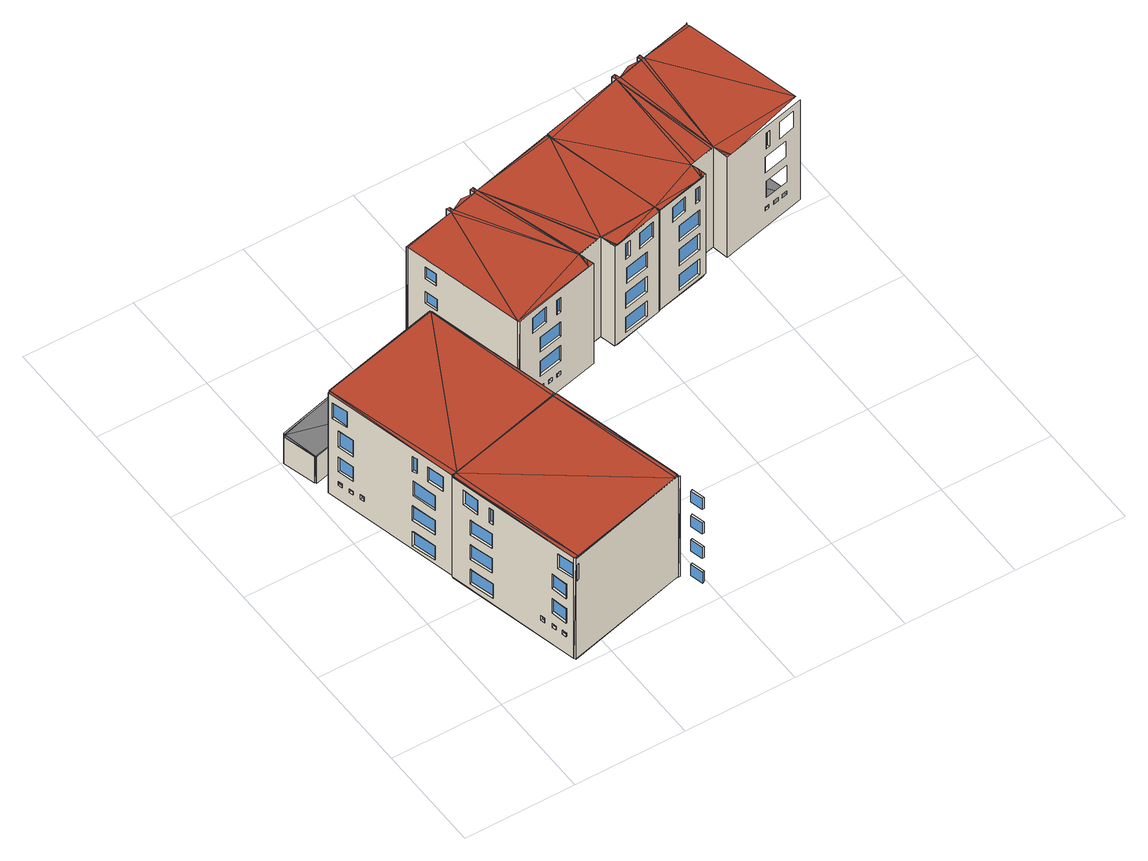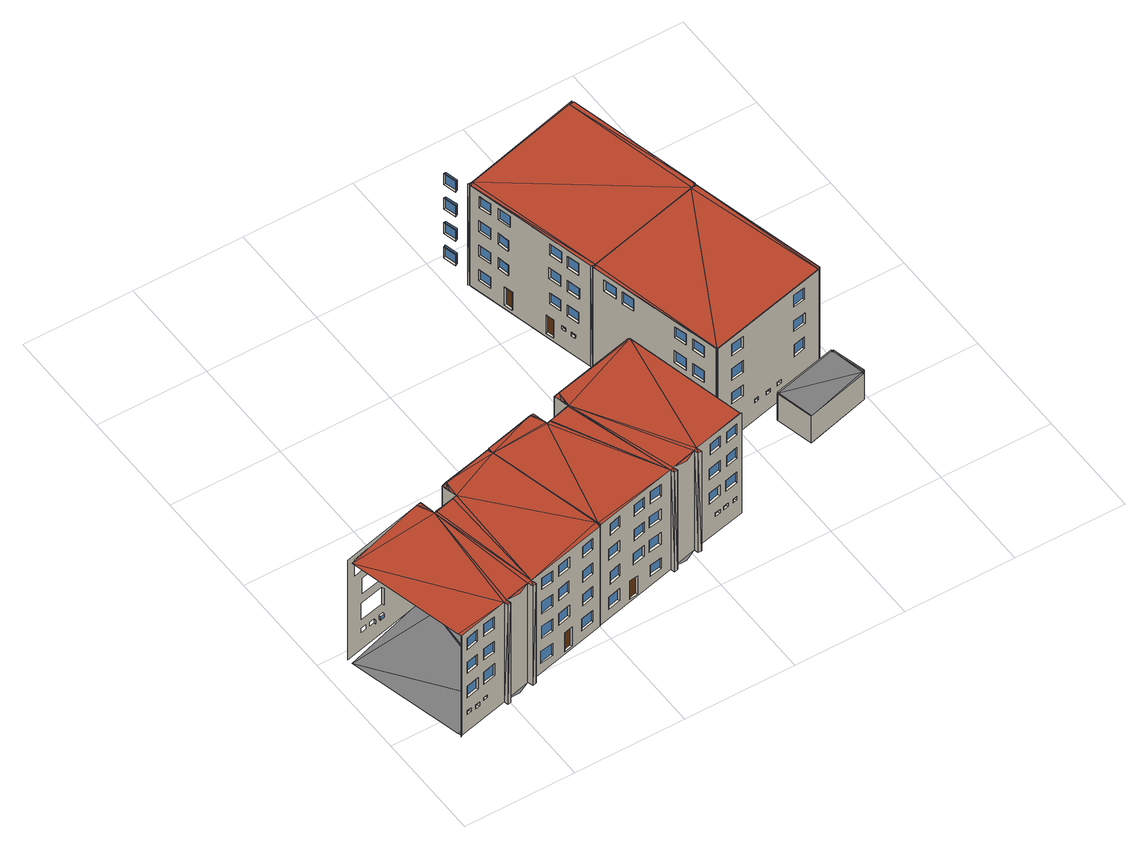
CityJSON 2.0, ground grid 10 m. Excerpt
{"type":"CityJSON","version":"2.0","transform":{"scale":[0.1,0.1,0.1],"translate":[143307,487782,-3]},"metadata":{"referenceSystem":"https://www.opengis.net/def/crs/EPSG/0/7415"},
"CityObjects":{
"building1":{"type":"Building","geometry":[{"type":"MultiSurface","lod":"2.2","boundaries":[[[0,1,2]],[[3,0,2]],[[4,5,6,7]],[[8,0,9]],[[10,11,3]],[[12,13,14,15]],[[16,17,18,19]],[[20,21,22,23]],[[3,2,24]],[[0,25,1]],[[26,27,5,4]],[[7,6,28,29]],[[15,14,30,31]],[[32,33,13,12]],[[34,35,36,37]],[[31,30,33,32]],[[38,39,17,16]],[[40,41,21,20]],[[19,18,42,43]],[[23,22,44,45]],[[29,28,27,26]],[[46,47,48,49]],[[49,48,50,51]],[[52,53,47,46]],[[43,42,39,38]],[[45,44,41,40]],[[51,50,53,52]],[[6,5,27,28]],[[14,13,33,30]],[[54,55,56,57]],[[57,56,58,59]],[[60,61,55,54]],[[18,17,39,42]],[[22,21,41,44]],[[59,58,61,60]],[[48,47,53,50]],[[2,62,24]],[[25,63,1]],[[1,2,64,65],[66,67,68,69],[19,16,38,43],[23,20,40,45],[7,4,26,29],[70,71,72,73],[74,75,76,77],[78,79,80,81],[82,83,84,85],[57,54,60,59],[49,46,52,51],[15,12,32,31]],[[56,55,61,58]],[[71,86,87,70]],[[83,88,89,82]],[[75,90,91,74]],[[79,92,93,78]],[[70,87,94,73]],[[72,95,86,71]],[[73,94,95,72]],[[84,96,88,83]],[[82,89,97,85]],[[76,98,90,75]],[[80,99,92,79]],[[74,91,100,77]],[[78,93,101,81]],[[67,102,103,66]],[[87,86,95,94]],[[85,97,96,84]],[[77,100,98,76]],[[81,101,99,80]],[[68,104,102,67]],[[66,103,105,69]],[[62,106,24]],[[107,63,25]],[[89,88,96,97]],[[91,90,98,100]],[[93,92,99,101]],[[69,105,104,68]],[[103,102,104,105]],[[64,106,62]],[[107,65,63]],[[108,109,110,111]],[[112,113,114]],[[65,115,116]],[[111,110,117,118]],[[119,120,109,108]],[[121,122,123,124]],[[125,126,127,128]],[[129,130,131,132]],[[118,117,120,119]],[[133,134,122,121]],[[124,123,135,136]],[[137,138,126,125]],[[128,127,139,140]],[[132,131,141,142]],[[143,144,130,129]],[[145,146,147,148]],[[110,109,120,117]],[[148,147,149,150]],[[151,152,146,145]],[[136,135,134,133]],[[140,139,138,137]],[[142,141,144,143]],[[150,149,152,151]],[[65,112,153,154],[155,156,157,158],[159,160,161,162],[163,164,165,166],[111,108,119,118],[167,168,169,170],[171,172,173,174],[175,176,177,178],[128,125,137,140],[132,129,143,142],[124,121,133,136],[148,145,151,150]],[[123,122,134,135]],[[127,126,138,139]],[[131,130,144,141]],[[147,146,152,149]],[[114,113,179]],[[115,180,116]],[[113,153,179]],[[180,154,116]],[[176,181,182,175]],[[175,182,183,178]],[[177,184,181,176]],[[178,183,184,177]],[[164,185,186,163]],[[160,187,188,159]],[[172,189,190,171]],[[173,191,189,172]],[[171,190,192,174]],[[174,192,191,173]],[[156,193,194,155]],[[163,186,195,166]],[[165,196,185,164]],[[159,188,197,162]],[[161,198,187,160]],[[182,181,184,183]],[[168,199,200,167]],[[167,200,201,170]],[[169,202,199,168]],[[155,194,203,158]],[[157,204,193,156]],[[166,195,196,165]],[[162,197,198,161]],[[170,201,202,169]],[[153,154,179]],[[190,189,191,192]],[[158,203,204,157]],[[186,185,196,195]],[[188,187,198,197]],[[200,199,202,201]],[[194,193,204,203]],[[205,206,207]],[[154,180,179]],[[208,209,207,206]],[[207,209,205]],[[208,206,210]],[[205,210,206]],[[211,212,210]],[[211,210,205]],[[179,180,213]],[[180,214,213]],[[209,208,215]],[[205,209,215]],[[208,210,216]],[[208,216,215]],[[215,216,217]],[[215,217,218]],[[219,220,221,222]],[[223,224,225,226]],[[227,228,229,230]],[[211,205,231]],[[210,212,232]],[[233,205,215]],[[216,210,234]],[[235,236,221,220]],[[222,221,236,237]],[[238,235,220,219]],[[215,218,239]],[[240,217,216]],[[241,242,225,224]],[[243,241,224,223]],[[226,225,242,244]],[[245,246,229,228]],[[247,245,228,227]],[[230,229,246,248]],[[10,249,11]],[[250,8,9]],[[250,107,25]],[[24,106,249]],[[237,236,235,238]],[[244,242,241,243]],[[248,246,245,247]],[[212,211,231,232]],[[217,218,251,252]],[[114,179,253]],[[254,180,115]],[[213,255,179]],[[214,180,256]],[[233,231,205]],[[234,210,232]],[[233,215,239]],[[216,234,240]],[[0,3,257,258]],[[259,260,261,262]],[[263,264,261,260]],[[265,263,260,259]],[[262,261,264,266]],[[266,264,263,265]],[[65,112,267,268]],[[65,64,269,268]],[[270,271,272,273]],[[256,255,213,214],[243,244,226,223],[238,237,222,219],[247,248,230,227],[274,275,276,277],[278,279,280,281],[282,283,284,285],[265,266,262,259],[286,287,273,270],[288,289,290,291]],[[292,293,272,271]],[[273,272,293,287]],[[286,292,271,270]],[[287,293,292,286]],[[234,232,231]],[[233,234,231]],[[294,234,233]],[[294,295,234]],[[233,296,294]],[[234,295,297]],[[234,297,240]],[[233,239,296]],[[252,251,294,295]],[[297,252,240]],[[239,251,296]],[[106,298,249]],[[299,107,250]],[[291,300,301,290]],[[302,303,301,300]],[[288,302,300,291]],[[290,301,303,289]],[[299,254,115]],[[114,253,304]],[[289,303,302,288]],[[179,255,253]],[[256,180,254]],[[281,305,306,280]],[[285,307,308,284]],[[277,309,310,276]],[[311,312,306,305]],[[278,311,305,281]],[[280,306,312,279]],[[313,314,308,307]],[[282,313,307,285]],[[284,308,314,283]],[[315,316,310,309]],[[276,310,316,275]],[[274,315,309,277]],[[279,312,311,278]],[[283,314,313,282]],[[275,316,315,274]],[[317,318,319,320]],[[321,322,323,324]],[[325,326,327,328]],[[329,330,331,332]],[[333,318,317,334]],[[335,322,321,336]],[[337,326,325,338]],[[339,330,329,340]],[[334,317,320,341]],[[342,319,318,333]],[[336,321,324,343]],[[344,323,322,335]],[[338,325,328,345]],[[346,327,326,337]],[[340,329,332,347]],[[348,331,330,339]],[[349,350,351,352]],[[353,354,355,356]],[[357,358,359,360]],[[361,362,363,364]],[[341,320,319,342]],[[343,324,323,344]],[[345,328,327,346]],[[347,332,331,348]],[[249,365,257]],[[250,258,366]],[[257,367,249]],[[258,250,368]],[[369,350,349,370]],[[371,354,353,372]],[[373,358,357,374]],[[375,362,361,376]],[[370,349,352,377]],[[372,353,356,378]],[[374,357,360,379]],[[380,351,350,369]],[[381,355,354,371]],[[382,359,358,373]],[[376,361,364,383]],[[384,363,362,375]],[[385,386,387,388]],[[389,390,391,392]],[[393,394,395,396]],[[377,352,351,380]],[[378,356,355,381]],[[379,360,359,382]],[[257,258,368]],[[383,364,363,384]],[[397,398,399,400]],[[249,298,365]],[[299,250,366]],[[257,368,367]],[[401,386,385,402]],[[403,390,389,404]],[[405,394,393,406]],[[402,385,388,407]],[[408,387,386,401]],[[404,389,392,409]],[[410,391,390,403]],[[406,393,396,411]],[[412,395,394,405]],[[413,398,397,414]],[[415,399,398,413]],[[414,397,400,416]],[[407,388,387,408]],[[409,392,391,410]],[[411,396,395,412]],[[416,400,399,415]],[[417,418,419,420]],[[421,422,423,424]],[[425,426,427,428]],[[429,430,431,432]],[[433,418,417,434]],[[435,436,437,438]],[[258,257,439,440],[441,442,443,444],[445,446,447,448],[449,450,451,452],[453,454,455,456],[457,458,459,460],[461,462,463,464],[406,405,412,411],[376,375,384,383],[404,403,410,409],[370,369,380,377],[402,401,408,407],[372,371,381,378],[374,373,382,379],[465,466,467,468],[469,470,471,472],[414,413,415,416],[434,433,473,474]],[[454,422,421,453]],[[462,426,425,461]],[[446,430,429,445]],[[434,417,420,474]],[[473,419,418,433]],[[298,439,365]],[[440,299,366]],[[474,420,419,473]],[[453,421,424,456]],[[455,423,422,454]],[[461,425,428,464]],[[463,427,426,462]],[[445,429,432,448]],[[447,431,430,446]],[[475,476,477,478]],[[479,480,481,482]],[[483,484,485,486]],[[487,488,489,490]],[[456,424,423,455]],[[464,428,427,463]],[[448,432,431,447]],[[470,436,435,469]],[[469,435,438,472]],[[471,437,436,470]],[[472,438,437,471]],[[442,476,475,441]],[[458,480,479,457]],[[450,484,483,449]],[[466,488,487,465]],[[441,475,478,444]],[[443,477,476,442]],[[457,479,482,460]],[[459,481,480,458]],[[449,483,486,452]],[[451,485,484,450]],[[465,487,490,468]],[[467,489,488,466]],[[468,490,489,467]],[[491,492,493,494]],[[444,478,477,443]],[[460,482,481,459]],[[452,486,485,451]],[[495,267,304]],[[268,496,299]],[[269,439,298]],[[268,299,440]],[[497,492,491,498]],[[499,500,501,502]],[[498,491,494,503]],[[504,493,492,497]],[[269,268,440]],[[503,494,493,504]],[[269,440,439]],[[505,500,499,506]],[[506,499,502,507]],[[508,501,500,505]],[[253,495,304]],[[299,496,254]],[[507,502,501,508]],[[509,510,511,512]],[[513,514,515,516]],[[517,518,519,520]],[[521,522,523,524]],[[525,510,509,526]],[[268,267,527,528],[529,530,531,532],[533,534,535,536],[537,538,539,540],[541,542,543,544],[545,546,547,548],[549,550,551,552],[553,554,555,556],[506,505,508,507],[498,497,504,503],[526,525,557,558]],[[542,514,513,541]],[[550,518,517,549]],[[534,522,521,533]],[[526,509,512,558]],[[557,511,510,525]],[[558,512,511,557]],[[559,560,561,562]],[[563,564,565,566]],[[567,568,569,570]],[[571,572,573,574]],[[543,515,514,542]],[[541,513,516,544]],[[549,517,520,552]],[[551,519,518,550]],[[533,521,524,536]],[[535,523,522,534]],[[544,516,515,543]],[[552,520,519,551]],[[536,524,523,535]],[[527,495,253]],[[496,528,254]],[[554,560,559,553]],[[546,564,563,545]],[[538,568,567,537]],[[530,572,571,529]],[[553,559,562,556]],[[555,561,560,554]],[[547,565,564,546]],[[545,563,566,548]],[[537,567,570,540]],[[539,569,568,538]],[[529,571,574,532]],[[531,573,572,530]],[[556,562,561,555]],[[548,566,565,547]],[[540,570,569,539]],[[532,574,573,531]],[[255,254,253]],[[255,256,254]],[[253,254,527]],[[254,528,527]],[[575,576,577]],[[578,575,577]],[[576,577,579,580],[581,582,583,584],[585,586,587,588],[589,590,591,592]],[[586,593,594,585]],[[590,595,596,589]],[[582,597,598,581]],[[580,599,600]],[[585,594,601,588]],[[587,602,593,586]],[[591,603,595,590]],[[589,596,604,592]],[[581,598,605,584]],[[583,606,597,582]],[[579,580,600]],[[588,601,602,587]],[[592,604,603,591]],[[584,605,606,583]],[[594,593,602,601]],[[596,595,603,604]],[[598,597,606,605]],[[607,608,609,610]],[[611,612,613,614]],[[615,616,617,618]],[[619,620,621,622]],[[623,624,621,620]],[[625,623,620,619]],[[622,621,624,626]],[[627,628,629,630]],[[626,624,623,625]],[[631,632,609,608]],[[633,634,613,612]],[[635,631,608,607]],[[610,609,632,636]],[[637,633,612,611]],[[614,613,634,638]],[[639,640,617,616]],[[641,639,616,615]],[[618,617,640,642]],[[643,644,645,646]],[[579,647,577]],[[576,648,580]],[[649,650,645,644]],[[647,579,600]],[[580,648,599]],[[651,649,644,643]],[[646,645,650,652]],[[636,632,631,635]],[[638,634,633,637]],[[653,654,655,656]],[[657,658,659,660]],[[642,640,639,641]],[[661,662,663,664]],[[665,666,628,627]],[[630,629,667,668]],[[666,667,629,628]],[[652,650,649,651]],[[669,670,658,657]],[[660,659,671,672]],[[670,671,659,658]],[[577,673,578]],[[674,576,575]],[[672,671,670,669]],[[675,676,677,678]],[[679,680,681,682]],[[683,684,685,686]],[[687,688,689,690]],[[648,647,600,599],[635,636,610,607],[691,692,678,675],[637,638,614,611],[693,694,682,679],[641,642,618,615],[695,696,686,683],[625,626,622,619],[651,652,646,643],[697,698,690,687]],[[668,667,666,665]],[[699,700,689,688]],[[697,699,688,687]],[[690,689,700,698]],[[701,702,703,704]],[[698,700,699,697]],[[705,706,654,653]],[[707,708,702,701]],[[656,655,709,710]],[[704,703,711,712]],[[713,714,662,661]],[[664,663,715,716]],[[706,709,655,654]],[[708,711,703,702]],[[714,715,663,662]],[[717,718,677,676]],[[691,717,676,675]],[[678,677,718,692]],[[719,720,681,680]],[[693,719,680,679]],[[682,681,720,694]],[[721,722,685,684]],[[695,721,684,683]],[[686,685,722,696]],[[712,711,708,707]],[[692,718,717,691]],[[694,720,719,693]],[[723,724,725,726]],[[696,722,721,695]],[[727,728,729,730]],[[731,732,578,575],[665,668,630,627],[733,734,730,727],[705,710,656,653],[713,716,664,661],[669,672,660,657],[707,712,704,701],[735,736,726,723]],[[735,737,724,723]],[[726,725,738,736]],[[737,738,725,724]],[[730,729,739,734]],[[733,740,728,727]],[[740,739,729,728]],[[736,738,737,735]],[[716,715,714,713]],[[710,709,706,705]],[[734,739,740,733]],[[648,576,741]],[[647,742,577]],[[742,673,577]],[[741,576,674]],[[743,744,647,648]],[[745,647,744]],[[648,746,743]],[[744,743,746]],[[747,647,745]],[[648,748,746]],[[744,746,745]],[[745,748,747]],[[745,746,748]],[[647,747,742]],[[648,741,748]],[[748,747,749,750]],[[751,749,747]],[[748,750,752]],[[747,749,742]],[[750,748,741]],[[731,753,674]],[[673,754,732]],[[674,753,755]],[[673,756,754]],[[756,673,742]],[[741,674,755]],[[749,750,757]],[[750,758,757]],[[741,742,732,731]],[[759,749,757]],[[750,760,758]],[[757,758,760]],[[749,761,742]],[[741,762,750]],[[742,761,763]],[[764,762,741]],[[761,749,759]],[[760,750,762]],[[757,760,759]],[[759,762,761]],[[759,760,762]],[[763,761,765]],[[766,762,764]],[[741,742,767,768]],[[769,770,771,772]],[[773,774,775,776]],[[777,778,779,780]],[[781,782,783,784]],[[761,785,765]],[[786,762,766]],[[761,767,785]],[[786,768,762]],[[787,788,771,770]],[[772,771,788,789]],[[790,787,770,769]],[[791,792,775,774]],[[793,791,774,773]],[[776,775,792,794]],[[795,796,779,778]],[[797,795,778,777]],[[780,779,796,798]],[[799,800,783,782]],[[801,799,782,781]],[[784,783,800,802]],[[768,767,803,804]],[[803,805,806]],[[804,807,808]],[[806,805,809]],[[807,810,808]],[[811,806,809]],[[807,812,810]],[[789,788,787,790]],[[794,792,791,793]],[[798,796,795,797]],[[802,800,799,801]],[[813,814,815,816]],[[817,818,819,820]],[[821,822,823,824]],[[767,761,825]],[[768,826,762]],[[827,828,829,830]],[[831,832,833,834]],[[835,836,837,838]],[[839,840,841,842]],[[843,844,815,814]],[[816,815,844,845]],[[846,843,814,813]],[[847,848,819,818]],[[820,819,848,849]],[[850,847,818,817]],[[851,852,823,822]],[[853,851,822,821]],[[824,823,852,854]],[[855,856,836,835]],[[838,837,857,858]],[[856,857,837,836]],[[859,860,861,862]],[[858,857,856,855]],[[863,811,767]],[[812,864,768]],[[865,866,761,762],[790,789,772,769],[846,845,816,813],[867,868,869,870],[797,798,780,777],[850,849,820,817],[871,872,873,874],[875,876,877,878],[853,854,824,821],[801,802,784,781],[793,794,776,773],[879,880,881,882],[883,884,862,859]],[[863,806,811]],[[812,807,864]],[[885,886,861,860]],[[883,885,860,859]],[[862,861,886,884]],[[845,844,843,846]],[[849,848,847,850]],[[854,852,851,853]],[[884,886,885,883]],[[830,829,887,888]],[[889,890,828,827]],[[890,887,829,828]],[[834,833,891,892]],[[893,894,832,831]],[[894,891,833,832]],[[895,896,840,839]],[[842,841,897,898]],[[899,900,803,804],[855,858,838,835],[901,902,903,904],[895,898,842,839],[893,892,834,831],[889,888,830,827]],[[896,897,841,840]],[[904,905,906,903]],[[825,761,907]],[[762,826,908]],[[806,863,900]],[[899,864,807]],[[878,909,910,877]],[[870,911,912,869]],[[874,913,914,873]],[[882,915,916,881]],[[888,887,890,889]],[[892,891,894,893]],[[901,917,905,904]],[[903,906,918,902]],[[917,918,906,905]],[[863,767,825]],[[768,864,826]],[[898,897,896,895]],[[919,920,910,909]],[[875,919,909,878]],[[877,910,920,876]],[[921,922,912,911]],[[867,921,911,870]],[[869,912,922,868]],[[923,924,914,913]],[[925,926,916,915]],[[873,914,924,872]],[[881,916,926,880]],[[871,923,913,874]],[[879,925,915,882]],[[902,918,917,901]],[[876,920,919,875]],[[868,922,921,867]],[[872,924,923,871]],[[880,926,925,879]],[[927,899,900]],[[928,927,900]],[[900,863,928]],[[864,899,927]],[[928,863,929]],[[927,930,864]],[[865,866,928,927]],[[825,907,866]],[[908,826,865]],[[931,932,866]],[[933,934,865]],[[866,865,931]],[[865,934,931]],[[935,936,937,938]],[[939,940,941,942]],[[943,944,945,946]],[[947,948,949,950]],[[951,952,953,954]],[[929,863,955]],[[930,956,864]],[[957,863,932]],[[958,933,864]],[[959,960,941,940]],[[961,962,945,944]],[[963,964,965,966]],[[967,959,940,939]],[[942,941,960,968]],[[969,961,944,943]],[[946,945,962,970]],[[971,972,973,974]],[[975,976,949,948]],[[938,937,977,978]],[[979,980,936,935]],[[981,975,948,947]],[[950,949,976,982]],[[980,977,937,936]],[[983,984,953,952]],[[985,986,987,988]],[[989,983,952,951]],[[954,953,984,990]],[[991,992,928,927],[979,978,938,935],[993,994,995,996],[997,998,988,985],[999,1000,974,971],[1001,1002,966,963]],[[968,960,959,967]],[[970,962,961,969]],[[982,976,975,981]],[[990,984,983,989]],[[978,977,980,979]],[[931,1003,932]],[[933,1004,934]],[[966,965,1005,1002]],[[1001,1006,964,963]],[[1006,1005,965,964]],[[955,863,957]],[[864,956,958]],[[974,973,1007,1000]],[[999,1008,972,971]],[[1008,1007,973,972]],[[988,987,1009,998]],[[997,1010,986,985]],[[1010,1009,987,986]],[[1011,1012,1013,1014]],[[996,1015,1016,995]],[[1017,1018,1019,1020]],[[1021,1022,1023,1024]],[[1025,1026,1027,1028]],[[993,1029,1015,996]],[[995,1016,1030,994]],[[1029,1030,1016,1015]],[[1031,1032,1013,1012]],[[1033,1031,1012,1011]],[[1014,1013,1032,1034]],[[1002,1005,1006,1001]],[[1000,1007,1008,999]],[[998,1009,1010,997]],[[994,1030,1029,993]],[[1004,1003,931,934],[967,968,942,939],[981,982,950,947],[1035,1036,1020,1017],[1037,1038,1039,1040],[1041,1042,1028,1025],[1043,1044,1045,1046],[1047,1048,1024,1021],[1049,1050,1051,1052],[969,970,946,943],[989,990,954,951],[1053,1054,1055,1056],[1033,1034,1014,1011]],[[1034,1032,1031,1033]],[[1003,957,932]],[[958,1004,933]],[[1057,1058,1019,1018]],[[1035,1057,1018,1017]],[[1020,1019,1058,1036]],[[1059,1060,1023,1022]],[[1047,1059,1022,1021]],[[1024,1023,1060,1048]],[[1061,1062,1027,1026]],[[1041,1061,1026,1025]],[[1028,1027,1062,1042]],[[991,1063,956]],[[992,955,1064]],[[957,1065,955]],[[1066,958,956]],[[1065,1064,955]],[[1063,1066,956]],[[958,957,992,991]],[[1036,1058,1057,1035]],[[1048,1060,1059,1047]],[[1042,1062,1061,1041]],[[1040,1067,1068,1039]],[[1046,1069,1070,1045]],[[1052,1071,1072,1051]],[[1056,1073,1074,1055]],[[1003,1075,957]],[[958,1076,1004]],[[958,957,1077,1078]],[[1079,1080,1068,1067]],[[1037,1079,1067,1040]],[[1039,1068,1080,1038]],[[1081,1082,1070,1069]],[[1083,1084,1072,1071]],[[1043,1081,1069,1046]],[[1045,1070,1082,1044]],[[1049,1083,1071,1052]],[[1051,1072,1084,1050]],[[1085,1086,1074,1073]],[[1053,1085,1073,1056]],[[1055,1074,1086,1054]],[[1003,1087,1075]],[[1004,1076,1088]],[[1038,1080,1079,1037]],[[1044,1082,1081,1043]],[[1050,1084,1083,1049]],[[1054,1086,1085,1053]],[[1078,1077,1089,1090]],[[1091,1090,1092]],[[1093,1094,1089]],[[1093,1095,1094]],[[1096,1091,1092]],[[1094,1095,1077]],[[1078,1096,1092]],[[1003,1077,1087]],[[1078,1004,1088]],[[1003,1097,1077]],[[1078,1098,1004]],[[1003,1004,1099]],[[1004,1100,1099]],[[1101,1003,1099]],[[1100,1004,1102]],[[1099,1100,1101]],[[1100,1102,1101]],[[1004,1098,1102]],[[1101,1097,1003]],[[1102,1101,1097,1098]],[[1077,1097,1103]],[[1078,1104,1098]],[[1098,1097,1103,1104]],[[1105,1103,1097]],[[1098,1104,1106]],[[1107,1077,1103]],[[1078,1108,1104]],[[1094,1077,1109]],[[1078,1092,1110]],[[1103,1104,1111]],[[1103,1111,1112]],[[1107,1103,1112]],[[1111,1104,1108]],[[1112,1111,1113]],[[1113,1107,1112]],[[1111,1108,1114]],[[1111,1114,1113]],[[1114,1108,1107]],[[1113,1114,1107]],[[1115,1116,1089,1090],[1117,1118,1119,1120],[1121,1122,1123,1124],[1125,1126,1127,1128],[1129,1130,1131,1132],[1133,1134,1135,1136],[1137,1138,1139,1140],[1141,1142,1143,1144]],[[1109,1077,1107]],[[1078,1110,1108]],[[1136,1145,1146,1135]],[[1128,1147,1148,1127]],[[1120,1149,1150,1119]],[[1132,1151,1152,1131]],[[1133,1153,1145,1136]],[[1135,1146,1154,1134]],[[1153,1154,1146,1145]],[[1117,1155,1149,1120]],[[1119,1150,1156,1118]],[[1155,1156,1150,1149]],[[1134,1154,1153,1133]],[[1118,1156,1155,1117]],[[1157,1158,1159,1160]],[[1161,1162,1163,1164]],[[1165,1166,1167,1168]],[[1140,1169,1170,1139]],[[1171,1172,1159,1158]],[[1173,1171,1158,1157]],[[1160,1159,1172,1174]],[[1175,1176,1163,1162]],[[1177,1175,1162,1161]],[[1164,1163,1176,1178]],[[1179,1180,1167,1166]],[[1181,1179,1166,1165]],[[1168,1167,1180,1182]],[[1183,1184,1185,1186]],[[1187,1188,1185,1184]],[[1189,1187,1184,1183]],[[1186,1185,1188,1190]],[[1174,1172,1171,1173]],[[1178,1176,1175,1177]],[[1190,1188,1187,1189]],[[1182,1180,1179,1181]],[[1191,1192,1107,1108],[1177,1178,1164,1161],[1193,1194,1195,1196],[1181,1182,1168,1165],[1197,1198,1199,1200],[1173,1174,1160,1157],[1201,1202,1203,1204],[1189,1190,1186,1183],[1205,1206,1207,1208],[1209,1210,1211,1212]],[[1208,1213,1214,1207]],[[1204,1215,1216,1203]],[[1196,1217,1218,1195]],[[1200,1219,1220,1199]],[[1108,1110,1221]],[[1222,1109,1107]],[[1223,1224,1214,1213]],[[1205,1223,1213,1208]],[[1207,1214,1224,1206]],[[1192,1222,1107]],[[1108,1221,1191]],[[1206,1224,1223,1205]],[[1225,1226,1216,1215]],[[1201,1225,1215,1204]],[[1203,1216,1226,1202]],[[1227,1228,1218,1217]],[[1193,1227,1217,1196]],[[1195,1218,1228,1194]],[[1229,1230,1220,1219]],[[1197,1229,1219,1200]],[[1199,1220,1230,1198]],[[1212,1231,1232,1211]],[[1233,1234,1232,1231]],[[1209,1233,1231,1212]],[[1211,1232,1234,1210]],[[1202,1226,1225,1201]],[[1194,1228,1227,1193]],[[1198,1230,1229,1197]],[[1210,1234,1233,1209]],[[1192,1191,1235]],[[1191,1236,1235]]],"semantics":{"surfaces":[{"type":"WallSurface","on_footprint_edge":true},{"type":"RoofSurface"},{"type":"GroundSurface"},{"type":"Window"},{"type":"Door"}],"values":[0,0,0,1,2,0,0,0,2,1,0,0,0,0,0,0,0,0,0,0,0,0,0,0,0,0,0,3,3,0,0,0,3,3,0,3,2,1,0,3,0,0,0,0,0,0,0,0,0,0,0,0,0,0,3,0,0,0,0,0,2,1,3,3,3,0,3,2,1,0,2,1,0,0,0,0,0,0,0,0,0,0,0,0,0,3,0,0,0,0,0,0,0,3,3,3,3,2,1,2,1,0,0,0,0,0,0,0,0,0,0,0,0,0,0,0,3,0,0,0,0,0,0,0,0,0,3,0,3,3,3,3,0,0,0,2,2,0,0,0,0,0,0,2,2,0,0,0,0,0,0,2,2,2,2,3,0,0,2,2,3,0,0,3,0,0,2,1,1,2,0,0,0,0,0,2,1,2,1,2,2,2,2,0,0,3,0,0,0,0,0,0,0,3,0,0,0,0,0,0,0,2,2,2,2,0,2,2,2,1,0,3,0,0,1,2,0,2,1,0,0,0,3,0,0,3,0,0,3,0,0,0,0,0,3,3,3,3,0,0,0,0,0,0,0,0,0,0,0,0,3,3,3,3,0,0,0,0,2,1,2,1,0,0,0,0,0,0,0,0,0,0,0,0,3,3,3,0,0,0,0,0,4,2,1,0,0,0,0,0,0,0,0,0,0,0,0,0,0,0,0,0,4,3,3,3,0,3,0,0,0,0,0,0,2,1,0,0,0,0,0,0,0,3,3,3,3,0,0,0,0,0,0,0,0,0,0,0,0,0,0,0,0,0,0,0,0,3,0,0,0,2,1,2,1,0,3,0,0,0,0,0,0,0,0,2,1,0,4,3,3,3,0,0,0,0,0,0,0,0,3,3,3,3,0,0,0,0,0,0,0,0,0,2,1,0,0,0,0,0,0,0,0,0,0,0,0,0,0,0,0,0,0,0,0,0,0,0,0,0,0,0,0,0,0,0,0,0,0,0,0,0,3,3,3,0,0,0,0,3,0,0,0,0,3,3,0,0,0,0,3,0,0,0,2,1,3,2,1,0,0,0,0,0,0,0,0,0,0,3,0,0,0,3,2,1,0,0,0,0,0,0,0,3,0,0,0,0,0,0,0,0,0,0,3,3,3,3,0,0,3,0,0,3,0,0,0,0,0,0,0,0,0,0,0,3,0,0,3,0,0,0,0,1,2,2,1,0,2,1,0,2,1,0,0,0,2,1,0,2,1,2,1,1,2,1,2,2,1,0,0,0,2,1,0,2,1,2,1,2,1,0,0,0,2,1,0,0,0,0,0,2,1,2,1,3,0,0,3,0,0,3,0,0,3,0,0,0,2,1,2,1,2,1,0,0,0,0,0,0,0,2,1,0,0,0,0,3,0,0,3,0,0,3,0,0,0,0,3,0,0,2,1,0,2,1,4,0,0,0,0,0,0,0,0,3,0,0,3,0,0,0,3,0,2,1,2,1,0,0,0,0,0,0,0,0,3,2,1,0,3,0,0,3,0,0,3,3,0,0,0,0,0,0,0,0,0,0,0,2,1,2,1,0,2,1,2,1,0,0,0,0,0,0,0,2,1,2,1,3,3,0,0,0,0,0,0,3,0,0,0,0,3,3,0,0,0,0,0,0,0,0,0,2,1,0,0,3,2,1,0,0,3,0,0,3,0,0,0,0,0,0,0,3,4,0,0,0,0,0,0,0,0,2,1,3,0,0,3,0,0,3,0,0,1,2,2,1,2,1,0,0,0,0,0,0,0,0,2,1,0,3,0,0,3,3,0,0,0,0,3,0,0,2,1,0,0,0,0,0,1,2,2,1,2,1,2,1,2,1,0,0,2,1,0,0,1,2,0,2,1,0,2,1,2,1,2,1,0,0,2,1,0,2,1,0,0,0,0,2,1,0,0,0,0,0,0,3,0,0,3,0,0,0,0,0,0,3,0,0,3,0,0,3,0,0,0,3,0,0,0,0,0,0,0,0,0,0,0,1,2,3,0,0,2,1,0,3,0,0,3,0,0,3,0,0,0,3,0,0,0,0,0,0,0,0]}}]}
},
"vertices":[
[73,8,116],[72,9,116],[72,9,5],[73,8,5],[72,10,93],[74,11,93],[74,11,109],[72,10,109],[75,9,116],[73,7,116],[75,9,5],[73,7,5],[70,16,24],[72,17,24],[72,17,28],[70,16,28],[70,16,39],[72,17,39],[72,17,55],[70,16,55],[70,16,66],[72,17,66],[72,17,82],[70,16,82],[76,9,5],[76,9,116],[68,25,93],[70,25,93],[70,25,109],[68,25,109],[71,21,28],[69,20,28],[69,20,24],[71,21,24],[73,6,110],[75,7,110],[75,7,93],[73,6,93],[67,31,39],[69,32,39],[67,31,66],[69,32,66],[69,32,55],[67,31,55],[69,32,82],[67,31,82],[68,27,23],[70,28,23],[70,28,27],[68,27,27],[69,32,27],[67,31,27],[67,31,23],[69,32,23],[65,38,23],[67,38,23],[67,38,28],[65,38,28],[66,42,28],[64,42,28],[64,42,23],[66,42,23],[43,129,5],[43,129,116],[43,131,5],[43,131,116],[49,105,108],[49,105,92],[46,120,92],[46,120,108],[53,90,108],[53,90,92],[52,94,92],[52,94,108],[53,91,81],[53,91,65],[47,112,65],[47,112,81],[53,91,54],[53,91,38],[47,112,38],[47,112,54],[53,90,27],[53,90,11],[47,112,11],[47,112,27],[55,91,92],[55,91,108],[55,91,11],[55,91,27],[55,91,65],[55,91,81],[55,91,38],[55,91,54],[54,95,108],[54,95,92],[49,113,11],[49,113,27],[49,113,65],[49,113,38],[49,113,81],[49,113,54],[51,106,92],[51,106,108],[48,120,92],[48,120,108],[47,132,5],[47,132,116],[41,140,92],[43,141,92],[43,141,108],[41,140,108],[43,131,6],[43,132,6],[48,132,6],[48,132,116],[43,132,116],[39,156,108],[37,155,108],[37,155,92],[39,156,92],[39,148,65],[41,148,65],[41,148,81],[39,148,81],[39,148,10],[41,148,10],[41,148,26],[39,148,26],[39,148,38],[41,149,38],[41,149,54],[39,148,54],[34,170,65],[35,170,65],[35,170,81],[34,170,81],[33,170,10],[35,170,10],[35,170,26],[33,170,26],[35,171,54],[33,170,54],[33,170,38],[35,171,38],[35,166,92],[36,166,92],[36,166,108],[35,166,108],[35,171,108],[33,170,108],[33,170,92],[35,171,92],[13,254,6],[13,254,116],[18,236,108],[18,236,91],[14,250,91],[14,250,108],[19,229,82],[19,229,64],[15,244,64],[15,244,82],[19,229,53],[19,229,37],[15,244,37],[15,244,53],[16,240,26],[16,240,22],[15,244,22],[15,244,26],[19,229,26],[19,229,22],[18,233,22],[18,233,26],[22,219,27],[22,219,22],[21,223,22],[21,223,27],[15,255,6],[15,255,116],[24,219,22],[24,219,27],[23,223,27],[23,223,22],[21,230,37],[21,230,53],[21,230,64],[21,230,82],[21,230,22],[21,230,26],[20,234,22],[20,234,26],[19,236,91],[19,236,108],[17,244,53],[17,244,37],[17,244,82],[17,244,64],[18,240,22],[18,240,26],[17,245,26],[17,245,22],[16,251,108],[16,251,91],[11,268,6],[10,268,35],[10,268,6],[2,298,35],[2,298,6],[11,268,35],[11,267,6],[11,267,35],[15,256,6],[15,256,116],[4,299,6],[4,299,35],[4,301,35],[4,301,6],[30,260,81],[31,258,81],[31,258,69],[30,260,69],[31,260,109],[31,258,109],[31,258,96],[31,260,96],[31,260,55],[31,258,55],[31,258,42],[31,260,42],[69,281,6],[69,281,35],[69,282,6],[69,282,35],[43,261,81],[43,261,69],[42,262,69],[42,262,81],[61,316,6],[61,316,35],[43,261,109],[43,261,96],[42,262,109],[42,262,96],[43,261,55],[43,261,42],[42,263,55],[42,263,42],[182,35,5],[182,35,116],[62,316,6],[62,316,35],[124,281,6],[124,281,116],[124,282,6],[124,282,116],[185,36,5],[185,36,116],[56,266,28],[57,264,28],[57,264,24],[56,266,24],[61,265,28],[61,265,24],[60,267,28],[60,267,24],[155,158,6],[155,158,116],[155,158,5],[68,269,28],[68,267,28],[68,267,24],[68,269,24],[109,278,55],[109,278,43],[97,276,43],[97,276,55],[109,278,82],[109,278,69],[97,276,69],[97,276,82],[109,278,109],[109,278,96],[97,276,96],[97,276,109],[72,270,28],[72,270,24],[84,272,28],[84,272,24],[80,271,24],[80,271,28],[72,268,28],[72,268,24],[70,282,6],[70,282,35],[62,315,6],[62,315,35],[152,158,5],[152,158,116],[80,269,28],[80,269,24],[84,270,28],[84,270,24],[152,158,6],[97,274,82],[97,274,69],[98,274,109],[98,274,96],[98,274,55],[98,274,43],[109,276,82],[109,276,69],[109,276,109],[109,276,96],[109,276,55],[109,276,43],[190,10,29],[190,10,17],[187,22,17],[187,22,29],[190,11,110],[190,11,98],[187,22,98],[187,22,110],[190,11,83],[190,11,71],[187,22,71],[187,22,83],[190,11,56],[190,11,44],[187,22,44],[187,22,56],[192,11,17],[192,11,29],[192,11,98],[192,11,110],[192,11,71],[192,11,83],[192,11,44],[192,11,56],[189,23,29],[189,23,17],[189,23,110],[189,23,98],[189,23,83],[189,23,71],[189,23,56],[189,23,44],[181,45,83],[181,45,71],[178,57,71],[178,57,83],[181,45,56],[181,45,44],[178,57,44],[178,57,56],[181,45,29],[181,45,17],[178,57,17],[178,57,29],[181,45,110],[181,45,98],[178,57,98],[178,57,110],[185,38,5],[185,38,116],[186,35,5],[186,35,116],[183,45,71],[183,45,83],[183,45,44],[183,45,56],[183,45,17],[183,45,29],[183,46,98],[183,46,110],[180,57,83],[180,57,56],[180,57,29],[180,57,71],[180,57,44],[180,57,17],[180,57,110],[180,57,98],[176,63,56],[176,63,44],[174,75,44],[174,75,56],[176,63,83],[176,63,71],[174,75,71],[174,75,83],[176,64,110],[176,64,98],[174,75,98],[174,75,110],[175,71,29],[175,71,9],[173,78,9],[173,78,29],[178,64,44],[178,64,56],[178,64,71],[178,64,83],[178,64,98],[178,64,110],[176,75,56],[176,75,44],[176,75,83],[176,75,71],[175,76,110],[175,76,98],[177,71,9],[177,71,29],[175,79,9],[175,79,29],[165,112,29],[165,112,9],[163,120,9],[163,120,29],[164,115,83],[164,115,71],[161,127,71],[161,127,83],[164,115,56],[164,115,44],[161,127,44],[161,127,56],[164,115,110],[164,115,98],[161,127,98],[161,127,110],[167,113,9],[167,113,29],[161,128,29],[161,128,25],[160,132,25],[160,132,29],[156,157,5],[156,157,116],[162,134,110],[162,134,97],[159,145,97],[159,145,110],[166,116,110],[166,116,98],[163,128,98],[163,128,110],[162,134,83],[162,134,71],[159,146,71],[159,146,83],[166,115,83],[166,115,71],[163,127,71],[163,127,83],[162,134,56],[162,134,44],[159,145,44],[159,145,56],[166,116,56],[166,116,44],[163,127,44],[163,127,56],[161,138,29],[161,138,25],[160,142,25],[160,142,29],[163,128,29],[163,128,25],[162,132,25],[162,132,29],[165,120,9],[165,120,29],[160,133,110],[160,133,97],[157,145,97],[157,145,110],[160,133,56],[160,133,44],[157,145,44],[157,145,56],[160,133,83],[160,133,71],[157,145,71],[157,145,83],[159,137,29],[159,137,25],[158,141,25],[158,141,29],[150,169,109],[150,169,97],[147,181,97],[147,181,109],[155,160,6],[155,160,116],[152,169,97],[152,169,109],[146,187,110],[146,187,97],[143,199,97],[143,199,110],[149,181,109],[149,181,97],[148,188,97],[148,188,110],[145,199,110],[145,199,97],[134,236,29],[134,236,8],[132,243,8],[132,243,29],[133,239,83],[133,239,70],[130,250,70],[130,250,83],[133,239,56],[133,239,43],[130,251,43],[130,251,56],[133,239,110],[133,239,98],[130,251,98],[130,251,110],[136,236,8],[136,236,29],[125,281,6],[125,281,116],[131,258,110],[131,258,98],[128,269,98],[128,269,110],[135,240,110],[135,240,98],[132,251,98],[132,251,110],[131,258,83],[131,258,70],[128,269,70],[128,269,83],[135,239,83],[135,239,70],[132,251,70],[132,251,83],[131,257,56],[131,257,43],[128,269,43],[128,269,56],[135,239,56],[135,239,43],[132,251,43],[132,251,56],[131,257,29],[131,257,17],[128,269,17],[128,269,29],[134,244,8],[134,244,29],[129,257,29],[129,257,17],[126,268,17],[126,268,29],[129,257,56],[129,257,43],[126,269,43],[126,269,56],[129,257,83],[129,257,70],[126,269,70],[126,269,83],[129,257,110],[129,257,98],[126,269,98],[126,269,110],[174,235,116],[173,236,116],[173,236,6],[174,235,6],[147,346,6],[147,346,116],[154,318,107],[154,318,94],[151,329,94],[151,329,107],[154,317,80],[154,317,67],[151,329,67],[151,329,80],[154,317,52],[154,317,40],[151,329,40],[151,329,52],[156,318,67],[156,318,80],[156,318,40],[156,318,52],[156,318,94],[156,318,107],[146,347,116],[146,347,6],[153,329,80],[153,329,67],[153,330,40],[153,330,52],[153,330,107],[153,330,94],[151,348,108],[151,346,108],[151,346,96],[151,348,96],[151,348,82],[151,346,82],[151,346,70],[151,348,70],[151,348,55],[151,346,55],[151,346,43],[151,348,43],[151,348,28],[152,346,28],[152,346,24],[151,348,24],[156,347,28],[156,347,24],[155,349,28],[155,349,24],[188,238,109],[188,240,109],[188,240,92],[188,238,92],[163,349,108],[163,349,96],[163,349,82],[163,349,70],[162,351,108],[162,351,96],[162,351,82],[162,351,70],[163,349,55],[163,349,43],[163,351,55],[163,351,43],[160,350,28],[161,348,28],[161,348,24],[160,350,24],[194,358,6],[194,358,116],[165,349,28],[165,349,24],[165,351,28],[165,351,24],[196,240,81],[195,242,81],[195,242,65],[196,240,65],[196,240,27],[195,242,27],[195,242,23],[196,240,23],[196,240,55],[195,242,55],[195,242,38],[196,240,38],[203,242,109],[203,244,109],[203,244,92],[203,242,92],[200,241,27],[199,243,27],[199,243,23],[200,241,23],[249,253,6],[249,253,116],[169,352,109],[169,350,109],[169,350,97],[169,352,97],[169,352,82],[169,350,82],[169,350,70],[169,352,70],[169,352,55],[170,350,55],[170,350,43],[169,352,43],[169,352,28],[170,350,28],[170,350,24],[169,352,24],[180,355,109],[180,355,97],[181,355,82],[181,355,70],[181,355,55],[181,355,43],[174,353,28],[174,353,24],[174,351,28],[174,351,24],[205,242,27],[204,244,27],[204,244,23],[205,242,23],[218,245,81],[218,247,81],[209,243,27],[208,245,27],[218,247,65],[218,245,65],[208,245,23],[209,243,23],[218,245,55],[218,247,55],[218,247,38],[218,245,38],[181,353,109],[181,353,97],[181,353,82],[181,353,70],[181,353,55],[181,353,43],[214,244,27],[213,246,27],[213,246,23],[214,244,23],[214,244,108],[213,246,108],[213,246,92],[214,244,92],[254,254,116],[254,254,6],[218,245,108],[218,245,92],[218,245,27],[218,245,23],[217,247,27],[217,247,23],[218,247,92],[218,247,108],[250,268,116],[250,268,6],[193,363,116],[193,363,6],[196,363,6],[196,363,116],[197,359,6],[197,359,116],[220,365,6],[220,365,116],[208,365,6],[208,365,116],[252,260,116],[252,260,6],[251,266,116],[251,266,6],[219,369,6],[219,369,116],[222,370,6],[222,370,116],[223,366,6],[223,366,116],[251,268,6],[251,268,116],[270,273,6],[270,273,116],[274,274,6],[274,274,116],[234,369,109],[234,367,109],[234,367,96],[234,369,96],[234,369,28],[234,367,28],[234,367,16],[234,369,16],[234,369,82],[235,367,82],[235,367,70],[234,369,70],[234,369,56],[235,367,56],[235,367,43],[234,369,43],[271,273,6],[271,273,116],[246,369,109],[246,369,96],[245,371,96],[245,371,109],[246,369,28],[246,369,16],[245,371,28],[245,371,16],[246,369,82],[246,369,70],[246,371,82],[246,371,70],[246,369,56],[246,369,43],[246,371,56],[246,371,43],[277,260,6],[277,260,116],[276,264,6],[280,260,6],[280,260,116],[276,264,116],[276,266,6],[276,266,116],[274,273,6],[274,273,116],[252,373,109],[252,371,109],[252,371,97],[252,373,97],[252,373,82],[252,371,82],[252,371,70],[252,373,70],[252,373,56],[253,371,56],[253,371,44],[252,373,44],[299,381,6],[299,381,116],[289,263,28],[289,265,28],[289,265,11],[289,263,11],[289,263,55],[289,265,55],[289,265,38],[289,263,38],[289,263,109],[289,265,109],[289,265,92],[289,263,92],[290,263,82],[289,265,82],[289,265,65],[290,263,65],[264,374,109],[264,374,97],[263,376,97],[263,376,109],[264,374,82],[264,374,70],[263,376,70],[263,376,82],[264,374,56],[264,374,44],[264,376,56],[264,376,44],[294,264,109],[293,266,109],[293,266,92],[294,264,92],[259,375,28],[260,373,28],[260,373,8],[259,375,8],[325,277,6],[325,277,116],[299,384,116],[299,384,6],[289,382,109],[289,382,97],[278,379,97],[278,379,109],[290,382,82],[290,382,70],[278,379,70],[278,379,82],[289,382,56],[289,382,43],[278,379,43],[278,379,56],[290,382,29],[290,382,16],[278,379,16],[278,379,29],[267,376,28],[267,376,8],[268,375,28],[268,375,8],[311,270,11],[312,268,11],[312,268,28],[311,270,28],[311,270,38],[312,268,38],[312,268,55],[311,270,55],[312,268,82],[312,270,82],[312,270,65],[312,268,65],[325,271,116],[325,271,6],[319,270,109],[319,270,92],[304,266,92],[304,266,109],[304,268,109],[304,268,92],[298,384,6],[298,384,116],[278,377,56],[278,377,43],[278,377,109],[278,377,97],[279,377,82],[279,377,70],[279,377,29],[279,377,16],[319,272,109],[319,272,92],[290,380,56],[290,380,43],[290,380,109],[290,380,97],[290,380,82],[290,380,70],[290,380,29],[290,380,16],[326,272,116],[326,272,6],[327,272,6],[327,272,116],[300,385,6],[300,380,6],[300,380,116],[300,385,116],[340,275,108],[339,277,108],[339,277,92],[340,275,92],[308,387,109],[308,385,109],[308,385,97],[308,387,97],[308,387,56],[308,385,56],[308,385,44],[308,387,44],[308,387,82],[308,385,82],[308,385,70],[308,387,70],[308,387,30],[308,385,30],[308,385,17],[308,387,17],[371,282,6],[371,282,116],[372,298,6],[372,298,116],[320,388,109],[320,388,97],[320,388,56],[320,388,44],[347,277,28],[346,279,28],[346,279,11],[347,277,11],[319,390,109],[319,390,97],[319,390,56],[319,390,44],[347,277,56],[346,279,56],[346,279,38],[347,277,38],[320,388,82],[320,388,70],[354,281,92],[354,279,92],[354,279,108],[354,281,108],[319,390,82],[319,390,70],[320,388,30],[320,388,17],[347,277,82],[347,279,82],[347,279,65],[347,277,65],[320,390,30],[320,390,17],[376,284,116],[376,284,6],[369,282,108],[369,282,92],[365,281,92],[365,281,108],[369,282,82],[369,282,65],[369,282,56],[369,282,38],[369,282,28],[369,282,11],[374,403,6],[374,403,116],[368,284,11],[368,284,28],[368,284,38],[368,284,56],[369,284,65],[369,284,82],[330,392,29],[331,390,29],[331,390,8],[330,392,8],[364,283,108],[364,283,92],[333,393,109],[334,391,109],[334,391,97],[333,393,97],[333,393,56],[334,391,56],[334,391,43],[333,393,43],[334,393,83],[334,391,83],[334,391,70],[334,393,70],[369,284,108],[369,284,92],[338,392,29],[338,392,8],[338,394,29],[338,394,8],[345,396,109],[345,396,97],[363,400,109],[363,400,97],[352,398,97],[352,398,109],[345,396,83],[345,396,70],[363,400,83],[363,400,70],[352,398,70],[352,398,83],[345,396,56],[345,396,43],[363,400,56],[363,400,43],[352,398,43],[352,398,56],[364,400,29],[364,400,16],[352,398,16],[352,398,29],[345,394,109],[345,394,97],[345,394,56],[345,394,43],[346,394,83],[346,394,70],[375,288,116],[375,288,6],[374,292,6],[374,292,116],[352,396,109],[352,396,97],[352,396,83],[352,396,70],[352,396,56],[352,396,43],[352,396,29],[352,396,16],[376,299,6],[376,299,116],[396,304,6],[396,304,116],[364,398,109],[364,398,97],[364,399,83],[364,399,70],[364,399,56],[364,399,43],[364,399,29],[364,399,16],[394,303,6],[394,303,116],[399,289,6],[399,289,116],[398,294,116],[403,290,116],[398,294,6],[403,290,6],[397,299,6],[397,299,116],[378,403,6],[378,403,116],[373,407,6],[373,407,116],[376,408,6],[376,408,116],[401,409,6],[401,409,116],[389,409,6],[389,409,116],[404,410,6],[404,410,116],[477,313,6],[477,313,116],[400,413,116],[400,413,6],[403,414,6],[403,414,116],[478,308,116],[478,308,6],[445,300,109],[445,300,92],[441,299,92],[441,299,109],[470,306,110],[470,306,92],[455,302,92],[455,302,110],[462,304,83],[462,304,66],[440,299,66],[440,299,83],[463,304,56],[463,304,38],[441,299,38],[441,299,56],[444,300,28],[444,300,24],[440,299,24],[440,299,28],[454,302,28],[454,302,24],[449,301,24],[449,301,28],[463,304,28],[463,304,24],[458,303,24],[458,303,28],[440,301,28],[440,301,24],[440,301,83],[440,301,66],[440,301,109],[440,301,92],[440,301,56],[440,301,38],[444,302,28],[444,302,24],[444,302,109],[444,302,92],[414,412,56],[415,411,56],[415,411,43],[414,412,43],[415,413,109],[415,411,109],[415,411,96],[415,413,96],[415,413,82],[415,411,82],[415,411,70],[415,413,70],[449,303,28],[449,303,24],[426,413,56],[426,413,43],[426,415,56],[426,415,43],[427,413,109],[427,413,96],[426,415,109],[426,415,96],[427,413,82],[427,413,70],[426,415,82],[426,415,70],[422,414,28],[422,412,28],[422,412,25],[422,414,25],[427,413,28],[427,413,25],[426,415,28],[426,415,25],[450,421,116],[450,421,6],[444,420,109],[444,420,96],[433,417,96],[433,417,109],[444,420,82],[444,420,70],[433,417,70],[433,417,82],[444,420,56],[444,420,43],[432,417,43],[432,417,56],[435,418,28],[435,418,24],[431,417,24],[431,417,28],[444,420,29],[444,420,25],[440,419,25],[440,419,29],[432,415,28],[432,415,24],[433,415,56],[433,415,43],[433,415,109],[433,415,96],[433,415,82],[433,415,70],[451,418,116],[451,418,6],[436,416,28],[436,416,24],[445,418,56],[445,418,43],[445,418,109],[445,418,96],[445,418,82],[445,418,70],[441,417,29],[441,417,25],[445,418,29],[445,418,25],[451,422,6],[451,422,116]
]}
